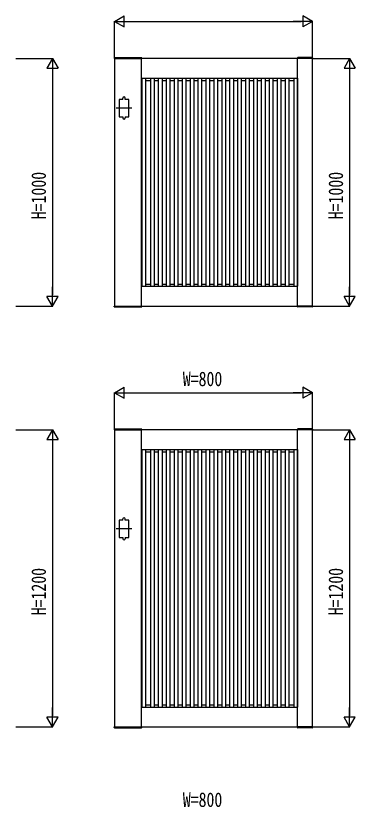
# Model space of a CAD drawing. Units: millimetres, scale not verified. Extents: x -8410 to 8410, y -5940 to 5940.
# Drawn here: x -1008 to 363, y 526 to 3722 of the extents above; entities that cross this region are included whole.
import ezdxf
from ezdxf.enums import TextEntityAlignment as Align

# ---------------------------------------------------------------- set-up
doc = ezdxf.new("R2010")
doc.units = ezdxf.units.MM
doc.header["$LTSCALE"] = 30
for name, color, linetype in [('0-2_YKK_11', 7, 'Continuous'), ('0-3_YKK_A1', 4, 'Continuous'), ('0-4_YKK_D', 6, 'Continuous')]:
    doc.layers.add(name, color=color, linetype=linetype)
doc.styles.add('ＭＳ ゴシック', font='')
doc.styles.get('ＭＳ ゴシック').set_extended_font_data('MS Gothic')

msp = doc.modelspace()

# ---------------------------------------------------------------- linework, layer by layer
at = {"layer": '0-2_YKK_11'}
for p, q in [((-499.96, 2550), (-499.96, 3550)), ((130.04, 2550), (130.04, 3550)), ((-499.96, 3470), (130.04, 3470)), ((-499.96, 2630), (130.04, 2630)), ((-499.96, 850), (-499.96, 2050)), ((130.04, 850), (130.04, 2050)), ((-499.96, 1970), (130.04, 1970)), ((-499.96, 930), (130.04, 930))]:
    msp.add_line(p, q, dxfattribs=at)
for points in [[(-609.96, 3550), (-609.96, 2550), (190.04, 2550), (190.04, 3550)], [(-609.96, 2050), (-609.96, 850), (190.04, 850), (190.04, 2050)]]:
    msp.add_lwpolyline(points, close=True, dxfattribs=at)
at = {"layer": '0-3_YKK_A1'}
for p, q in [((-610.33, 3552.55), (-610.46, 3550)), ((-610.46, 3550), (-499.46, 3550)), ((-609.33, 3553.5), (-500.59, 3553.5)), ((-499.59, 3552.55), (-499.46, 3550)), ((129.67, 3552.55), (129.54, 3550)), ((190.54, 3550), (129.54, 3550)), ((189.41, 3553.5), (130.67, 3553.5)), ((190.41, 3552.55), (190.54, 3550)), ((-499.96, 3460.9), (-499.16, 3460.9)), ((-499.16, 3470), (-499.16, 2630)), ((-484.16, 3470), (-484.16, 2630)), ((-484.16, 3460.9), (-464.46, 3460.9)), ((-464.46, 3470), (-464.46, 2630)), ((-449.46, 3470), (-449.46, 2630)), ((-449.46, 3460.9), (-432.46, 3460.9)), ((-432.46, 3470), (-432.46, 2630)), ((-417.46, 3470), (-417.46, 2630)), ((-417.46, 3460.9), (-400.46, 3460.9)), ((-400.46, 3470), (-400.46, 2630)), ((-385.46, 3470), (-385.46, 2630)), ((-385.46, 3460.9), (-368.46, 3460.9)), ((-368.46, 3470), (-368.46, 2630)), ((-353.46, 3470), (-353.46, 2630)), ((-353.46, 3460.9), (-336.46, 3460.9)), ((-336.46, 3470), (-336.46, 2630)), ((-321.46, 3470), (-321.46, 2630)), ((-321.46, 3460.9), (-304.46, 3460.9)), ((-304.46, 3470), (-304.46, 2630)), ((-289.46, 3470), (-289.46, 2630)), ((-289.46, 3460.9), (-272.46, 3460.9)), ((-272.46, 3470), (-272.46, 2630)), ((-257.46, 3470), (-257.46, 2630)), ((-257.46, 3460.9), (-240.46, 3460.9)), ((-240.46, 3470), (-240.46, 2630)), ((-225.46, 3470), (-225.46, 2630)), ((-225.46, 3460.9), (-208.46, 3460.9)), ((-208.46, 3470), (-208.46, 2630)), ((-193.46, 3470), (-193.46, 2630)), ((-193.46, 3460.9), (-176.46, 3460.9)), ((-176.46, 3470), (-176.46, 2630)), ((-161.46, 3470), (-161.46, 2630)), ((-161.46, 3460.9), (-144.46, 3460.9)), ((-144.46, 3470), (-144.46, 2630)), ((-129.46, 3470), (-129.46, 2630)), ((-129.46, 3460.9), (-112.46, 3460.9)), ((-112.46, 3470), (-112.46, 2630)), ((-97.46, 3470), (-97.46, 2630)), ((-97.46, 3460.9), (-80.46, 3460.9)), ((-80.46, 3470), (-80.46, 2630)), ((-65.46, 3470), (-65.46, 2630)), ((-65.46, 3460.9), (-48.46, 3460.9)), ((-48.46, 3470), (-48.46, 2630)), ((-33.46, 3470), (-33.46, 2630)), ((-33.46, 3460.9), (-16.46, 3460.9)), ((-16.46, 3470), (-16.46, 2630)), ((-1.46, 3470), (-1.46, 2630)), ((-1.46, 3460.9), (15.54, 3460.9)), ((15.54, 3470), (15.54, 2630)), ((30.54, 3470), (30.54, 2630)), ((30.54, 3460.9), (47.54, 3460.9)), ((47.54, 3470), (47.54, 2630)), ((62.54, 3470), (62.54, 2630)), ((62.54, 3460.9), (79.54, 3460.9)), ((79.54, 3470), (79.54, 2630)), ((94.54, 3470), (94.54, 2630)), ((94.54, 3460.9), (114.24, 3460.9)), ((114.24, 3470), (114.24, 2630)), ((129.24, 3470), (129.24, 2630)), ((129.24, 3460.9), (130.04, 3460.9)), ((-575.96, 3385), (-575.96, 3390)), ((-565.96, 3385), (-565.96, 3390)), ((-539.46, 3350), (-602.46, 3350)), ((-575.96, 3315), (-575.96, 3310)), ((-565.96, 3315), (-565.96, 3310)), ((-499.96, 2638.5), (-499.16, 2638.5)), ((-484.16, 2638.5), (-464.46, 2638.5)), ((-449.46, 2638.5), (-432.46, 2638.5)), ((-417.46, 2638.5), (-400.46, 2638.5)), ((-385.46, 2638.5), (-368.46, 2638.5)), ((-353.46, 2638.5), (-336.46, 2638.5)), ((-321.46, 2638.5), (-304.46, 2638.5)), ((-289.46, 2638.5), (-272.46, 2638.5)), ((-257.46, 2638.5), (-240.46, 2638.5)), ((-225.46, 2638.5), (-208.46, 2638.5)), ((-193.46, 2638.5), (-176.46, 2638.5)), ((-161.46, 2638.5), (-144.46, 2638.5)), ((-129.46, 2638.5), (-112.46, 2638.5)), ((-97.46, 2638.5), (-80.46, 2638.5)), ((-65.46, 2638.5), (-48.46, 2638.5)), ((-33.46, 2638.5), (-16.46, 2638.5)), ((-1.46, 2638.5), (15.54, 2638.5)), ((30.54, 2638.5), (47.54, 2638.5)), ((62.54, 2638.5), (79.54, 2638.5)), ((94.54, 2638.5), (114.24, 2638.5)), ((129.24, 2638.5), (130.04, 2638.5)), ((-610.46, 2550), (-499.46, 2550)), ((-610.33, 2547.45), (-610.46, 2550)), ((-609.33, 2546.5), (-500.59, 2546.5)), ((-499.59, 2547.45), (-499.46, 2550)), ((190.54, 2550), (129.54, 2550)), ((129.67, 2547.45), (129.54, 2550)), ((189.41, 2546.5), (130.67, 2546.5)), ((190.41, 2547.45), (190.54, 2550)), ((-610.33, 2052.55), (-610.46, 2050)), ((-610.46, 2050), (-499.46, 2050)), ((-609.33, 2053.5), (-500.59, 2053.5)), ((-499.59, 2052.55), (-499.46, 2050)), ((129.67, 2052.55), (129.54, 2050)), ((190.54, 2050), (129.54, 2050)), ((189.41, 2053.5), (130.67, 2053.5)), ((190.41, 2052.55), (190.54, 2050)), ((-499.96, 1960.9), (-499.16, 1960.9)), ((-499.16, 1970), (-499.16, 930)), ((-484.16, 1970), (-484.16, 930)), ((-484.16, 1960.9), (-464.46, 1960.9)), ((-464.46, 1970), (-464.46, 930)), ((-449.46, 1970), (-449.46, 930)), ((-449.46, 1960.9), (-432.46, 1960.9)), ((-432.46, 1970), (-432.46, 930)), ((-417.46, 1970), (-417.46, 930)), ((-417.46, 1960.9), (-400.46, 1960.9)), ((-400.46, 1970), (-400.46, 930)), ((-385.46, 1970), (-385.46, 930)), ((-385.46, 1960.9), (-368.46, 1960.9)), ((-368.46, 1970), (-368.46, 930)), ((-353.46, 1970), (-353.46, 930)), ((-353.46, 1960.9), (-336.46, 1960.9)), ((-336.46, 1970), (-336.46, 930)), ((-321.46, 1970), (-321.46, 930)), ((-321.46, 1960.9), (-304.46, 1960.9)), ((-304.46, 1970), (-304.46, 930)), ((-289.46, 1970), (-289.46, 930)), ((-289.46, 1960.9), (-272.46, 1960.9)), ((-272.46, 1970), (-272.46, 930)), ((-257.46, 1970), (-257.46, 930)), ((-257.46, 1960.9), (-240.46, 1960.9)), ((-240.46, 1970), (-240.46, 930)), ((-225.46, 1970), (-225.46, 930)), ((-225.46, 1960.9), (-208.46, 1960.9)), ((-208.46, 1970), (-208.46, 930)), ((-193.46, 1970), (-193.46, 930)), ((-193.46, 1960.9), (-176.46, 1960.9)), ((-176.46, 1970), (-176.46, 930)), ((-161.46, 1970), (-161.46, 930)), ((-161.46, 1960.9), (-144.46, 1960.9)), ((-144.46, 1970), (-144.46, 930)), ((-129.46, 1970), (-129.46, 930)), ((-129.46, 1960.9), (-112.46, 1960.9)), ((-112.46, 1970), (-112.46, 930)), ((-97.46, 1970), (-97.46, 930)), ((-97.46, 1960.9), (-80.46, 1960.9)), ((-80.46, 1970), (-80.46, 930)), ((-65.46, 1970), (-65.46, 930)), ((-65.46, 1960.9), (-48.46, 1960.9)), ((-48.46, 1970), (-48.46, 930)), ((-33.46, 1970), (-33.46, 930)), ((-33.46, 1960.9), (-16.46, 1960.9)), ((-16.46, 1970), (-16.46, 930)), ((-1.46, 1970), (-1.46, 930)), ((-1.46, 1960.9), (15.54, 1960.9)), ((15.54, 1970), (15.54, 930)), ((30.54, 1970), (30.54, 930)), ((30.54, 1960.9), (47.54, 1960.9)), ((47.54, 1970), (47.54, 930)), ((62.54, 1970), (62.54, 930)), ((62.54, 1960.9), (79.54, 1960.9)), ((79.54, 1970), (79.54, 930)), ((94.54, 1970), (94.54, 930)), ((94.54, 1960.9), (114.24, 1960.9)), ((114.24, 1970), (114.24, 930)), ((129.24, 1970), (129.24, 930)), ((129.24, 1960.9), (130.04, 1960.9)), ((-575.96, 1685), (-575.96, 1690)), ((-565.96, 1685), (-565.96, 1690)), ((-539.46, 1650), (-602.46, 1650)), ((-575.96, 1615), (-575.96, 1610)), ((-565.96, 1615), (-565.96, 1610)), ((-499.96, 938.5), (-499.16, 938.5)), ((-484.16, 938.5), (-464.46, 938.5)), ((-449.46, 938.5), (-432.46, 938.5)), ((-417.46, 938.5), (-400.46, 938.5)), ((-385.46, 938.5), (-368.46, 938.5)), ((-353.46, 938.5), (-336.46, 938.5)), ((-321.46, 938.5), (-304.46, 938.5)), ((-289.46, 938.5), (-272.46, 938.5)), ((-257.46, 938.5), (-240.46, 938.5)), ((-225.46, 938.5), (-208.46, 938.5)), ((-193.46, 938.5), (-176.46, 938.5)), ((-161.46, 938.5), (-144.46, 938.5)), ((-129.46, 938.5), (-112.46, 938.5)), ((-97.46, 938.5), (-80.46, 938.5)), ((-65.46, 938.5), (-48.46, 938.5)), ((-33.46, 938.5), (-16.46, 938.5)), ((-1.46, 938.5), (15.54, 938.5)), ((30.54, 938.5), (47.54, 938.5)), ((62.54, 938.5), (79.54, 938.5)), ((94.54, 938.5), (114.24, 938.5)), ((129.24, 938.5), (130.04, 938.5)), ((-610.46, 850), (-499.46, 850)), ((-610.33, 847.45), (-610.46, 850)), ((-609.33, 846.5), (-500.59, 846.5)), ((-499.59, 847.45), (-499.46, 850)), ((190.54, 850), (129.54, 850)), ((129.67, 847.45), (129.54, 850)), ((189.41, 846.5), (130.67, 846.5)), ((190.41, 847.45), (190.54, 850))]:
    msp.add_line(p, q, dxfattribs=at)
for points in [[(-575.96, 3385), (-589.96, 3385), (-589.96, 3315), (-575.96, 3315)], [(-565.96, 3315), (-551.96, 3315), (-551.96, 3385), (-565.96, 3385)], [(-575.96, 1685), (-589.96, 1685), (-589.96, 1615), (-575.96, 1615)], [(-565.96, 1615), (-551.96, 1615), (-551.96, 1685), (-565.96, 1685)]]:
    msp.add_lwpolyline(points, dxfattribs=at)
for centre, radius, start, end in [((-609.33, 3552.5), 1, 90, 177), ((-500.59, 3552.5), 1, 3, 90), ((130.67, 3552.5), 1, 90, 177), ((189.41, 3552.5), 1, 3, 90), ((-570.96, 3390), 5, 0, 180), ((-570.96, 3310), 5, 180, 0), ((-609.33, 2547.5), 1, 183, 270), ((-500.59, 2547.5), 1, 270, 357), ((130.67, 2547.5), 1, 183, 270), ((189.41, 2547.5), 1, 270, 357), ((-609.33, 2052.5), 1, 90, 177), ((-500.59, 2052.5), 1, 3, 90), ((130.67, 2052.5), 1, 90, 177), ((189.41, 2052.5), 1, 3, 90), ((-570.96, 1690), 5, 0, 180), ((-570.96, 1610), 5, 180, 0), ((-609.33, 847.5), 1, 183, 270), ((-500.59, 847.5), 1, 270, 357), ((130.67, 847.5), 1, 183, 270), ((189.41, 847.5), 1, 270, 357)]:
    msp.add_arc(centre, radius, start, end, dxfattribs=at)
at = {"layer": '0-4_YKK_D'}
for p, q in [((-609.96, 3700), (-570.99, 3722.5)), ((-570.99, 3677.5), (-570.99, 3722.5)), ((190.04, 3700), (151.07, 3722.5)), ((151.07, 3722.5), (151.07, 3677.5)), ((-609.96, 3552), (-609.96, 3701)), ((-609.96, 3700), (-570.99, 3677.5)), ((-609.96, 3700), (-532.02, 3700)), ((-564.96, 3700), (145.04, 3700)), ((190.04, 3700), (112.1, 3700)), ((190.04, 3700), (151.07, 3677.5)), ((190.04, 3552), (190.04, 3701)), ((-1007.96, 3550), (-858.96, 3550)), ((-859.96, 3550), (-882.46, 3511.03)), ((-859.96, 3550), (-837.46, 3511.03)), ((-859.96, 3550), (-859.96, 3472.06)), ((192.04, 3550), (341.04, 3550)), ((340.04, 3550), (317.54, 3511.03)), ((340.04, 3550), (362.54, 3511.03)), ((340.04, 3550), (340.04, 3472.06)), ((-882.46, 3511.03), (-837.46, 3511.03)), ((-859.96, 3505), (-859.96, 2595)), ((317.54, 3511.03), (362.54, 3511.03)), ((340.04, 3505), (340.04, 2595)), ((-859.96, 2550), (-859.96, 2627.94)), ((340.04, 2550), (340.04, 2627.94)), ((-859.96, 2550), (-882.46, 2588.97)), ((-837.46, 2588.97), (-882.46, 2588.97)), ((-859.96, 2550), (-837.46, 2588.97)), ((340.04, 2550), (317.54, 2588.97)), ((362.54, 2588.97), (317.54, 2588.97)), ((340.04, 2550), (362.54, 2588.97)), ((-1007.96, 2550), (-858.96, 2550)), ((192.04, 2550), (341.04, 2550)), ((-609.96, 2200), (-570.99, 2222.5)), ((-570.99, 2177.5), (-570.99, 2222.5)), ((190.04, 2200), (151.07, 2222.5)), ((151.07, 2222.5), (151.07, 2177.5)), ((-609.96, 2052), (-609.96, 2201)), ((-609.96, 2200), (-570.99, 2177.5)), ((-609.96, 2200), (-532.02, 2200)), ((-564.96, 2200), (145.04, 2200)), ((190.04, 2200), (112.1, 2200)), ((190.04, 2200), (151.07, 2177.5)), ((190.04, 2052), (190.04, 2201)), ((-1007.96, 2050), (-858.96, 2050)), ((-859.96, 2050), (-882.46, 2011.03)), ((-859.96, 2050), (-837.46, 2011.03)), ((-859.96, 2050), (-859.96, 1972.06)), ((192.04, 2050), (341.04, 2050)), ((340.04, 2050), (317.54, 2011.03)), ((340.04, 2050), (362.54, 2011.03)), ((340.04, 2050), (340.04, 1972.06)), ((-882.46, 2011.03), (-837.46, 2011.03)), ((-859.96, 2005), (-859.96, 895)), ((317.54, 2011.03), (362.54, 2011.03)), ((340.04, 2005), (340.04, 895)), ((-859.96, 850), (-859.96, 927.94)), ((340.04, 850), (340.04, 927.94)), ((-859.96, 850), (-882.46, 888.97)), ((-837.46, 888.97), (-882.46, 888.97)), ((-859.96, 850), (-837.46, 888.97)), ((340.04, 850), (317.54, 888.97)), ((362.54, 888.97), (317.54, 888.97)), ((340.04, 850), (362.54, 888.97)), ((-1007.96, 850), (-858.96, 850)), ((192.04, 850), (341.04, 850))]:
    msp.add_line(p, q, dxfattribs=at)

# ---------------------------------------------------------------- texts
at = {"layer": '0-4_YKK_D', "style": 'ＭＳ ゴシック', "width": 0.8}
for s, p in [('H=1000', (-868.96, 2900.67)), ('H=1000', (331.04, 2900.67)), ('H=1200', (-868.96, 1300.67)), ('H=1200', (331.04, 1300.67))]:
    msp.add_text(s, height=58.65, rotation=90, dxfattribs=at).set_placement(p, align=Align.BOTTOM_LEFT)
for p in [(-333.69, 2209), (-333.69, 509)]:
    msp.add_text('W=800', height=58.65, dxfattribs=at).set_placement(p, align=Align.BOTTOM_LEFT)

doc.saveas('drawing.dxf')
